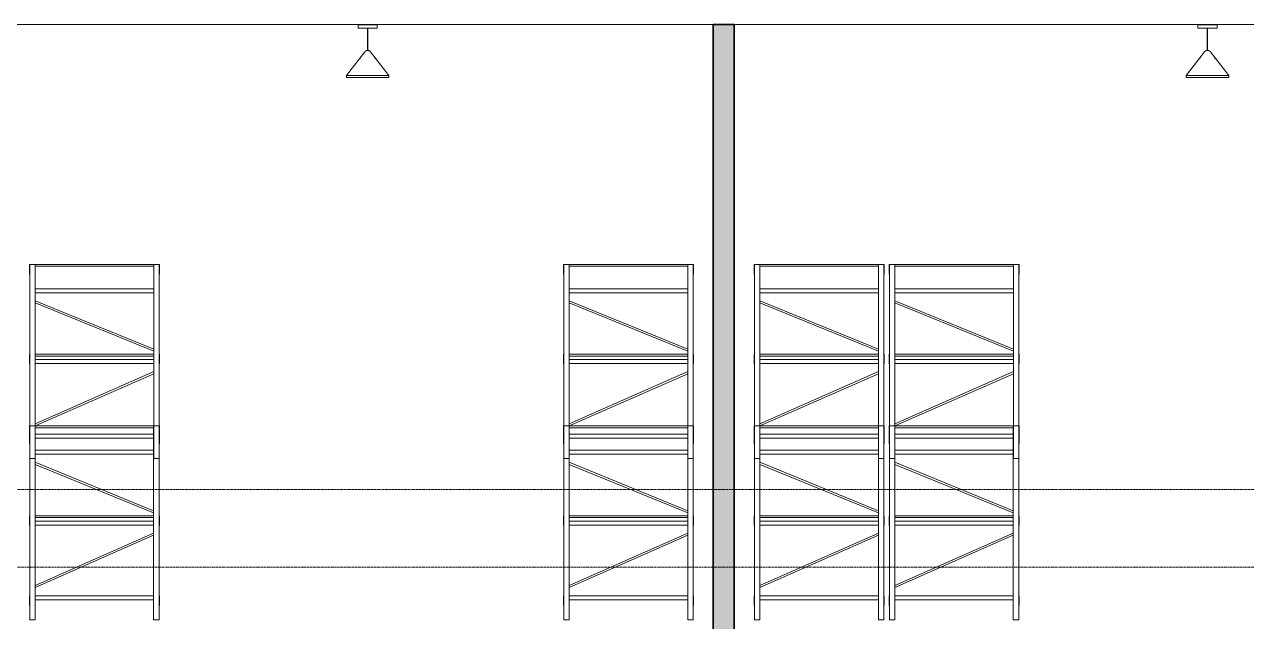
# Model space of a CAD drawing. Header units: centimetres. Extents: x -13689 to 3489, y -437 to 1921.
# Drawn here: x -2206 to -1054, y 464 to 1027 of the extents above; entities that cross this region are included whole.
import ezdxf

# ---------------------------------------------------------------- set-up
doc = ezdxf.new("R2010")
doc.units = ezdxf.units.CM
doc.linetypes.add('Centre', pattern=[3.175, 0.635, -0.475, 1.59, -0.475])
for name, color, linetype, lineweight in [('A-CLNG', 7, 'Continuous', 9), ('A-FLOR-LEVL', 7, 'Continuous', 9), ('A-WALL-PATT', 7, 'Continuous', 35), ('E-LITE-EQPM', 7, 'Continuous', 9), ('I-WALL', 7, 'Continuous', 9), ('Q-SPCQ', 7, 'Continuous', 9)]:
    doc.layers.add(name, color=color, linetype=linetype, lineweight=lineweight)

# ---------------------------------------------------------------- blocks, each defined once
blk = doc.blocks.new('Lighting-Pendant-Vibia-NOTRH-5662 - Standard-V19-Sección 3-2')
at = {"layer": 'E-LITE-EQPM'}
for p, q in [((638.1, 1026.7), (638.1, 1023.5)), ((656.1, 1026.7), (638.1, 1026.7)), ((639.1, 1027), (639.1, 1026.7)), ((655.1, 1027), (639.1, 1027)), ((655.1, 1026.7), (655.1, 1027)), ((656.1, 1023.5), (656.1, 1026.7)), ((638.1, 1023.5), (656.1, 1023.5)), ((646.9, 1023.5), (646.9, 1002.5)), ((647.2, 1002.3), (647.2, 1023.5)), ((646.6, 1002.5), (646.7, 1002.5)), ((646.6, 1002.5), (646.7, 1002.5)), ((646.8, 1002.5), (646.9, 1002.5)), ((646.8, 1002.5), (647.3, 1002.5)), ((647.2, 1002.5), (647.3, 1002.5)), ((647.4, 1002.5), (647.6, 1002.5)), ((647.4, 1002.5), (647.6, 1002.5)), ((644.3, 1001.2), (627.1, 979)), ((640, 994.8), (639.8, 994.5)), ((667.1, 979), (649.8, 1001.2)), ((654.3, 994.5), (654.1, 994.8)), ((627.1, 979), (627.1, 977)), ((627.1, 979), (667.1, 979)), ((667.1, 977), (667.1, 979)), ((667.1, 977), (627.1, 977))]:
    blk.add_line(p, q, dxfattribs=at)
at = {"layer": 'E-LITE-EQPM', "flags": 128}
for points in [[(644.3, 1001.2), (644.4, 1001.3), (644.5, 1001.4), (644.6, 1001.5), (644.7, 1001.6), (644.8, 1001.7), (644.9, 1001.7), (645, 1001.8), (645.1, 1001.9), (645.2, 1002), (645.3, 1002.1), (645.5, 1002.1), (645.6, 1002.2), (645.7, 1002.2), (645.9, 1002.3), (646, 1002.3), (646.1, 1002.4), (646.3, 1002.4), (646.4, 1002.4), (646.5, 1002.5), (646.6, 1002.5)], [(647.6, 1002.5), (647.7, 1002.4), (647.8, 1002.4), (648, 1002.4), (648.1, 1002.3), (648.2, 1002.3), (648.4, 1002.2), (648.5, 1002.2), (648.6, 1002.1), (648.7, 1002.1), (648.9, 1002), (649, 1001.9), (649.1, 1001.8), (649.2, 1001.8), (649.3, 1001.7), (649.4, 1001.6), (649.5, 1001.5), (649.6, 1001.4), (649.7, 1001.3), (649.8, 1001.2), (649.8, 1001.2)]]:
    blk.add_lwpolyline(points, dxfattribs=at)
blk = doc.blocks.new('PQ_RVR_MEP-01_ZZ_ZZ_MO_T_A_rvt-2-Sección 3-2')
at = {"layer": 'E-LITE-EQPM', "lineweight": 9}
for p in [(-1662.4, 0), (-871.1, 0)]:
    blk.add_blockref('Lighting-Pendant-Vibia-NOTRH-5662 - Standard-V19-Sección 3-2', p, dxfattribs=at)
blk = doc.blocks.new('RVR-Rack Almacenamiento - Default-V37-Sección 3-2')
at = {"layer": 'Q-SPCQ', "color": 253, "true_color": 0xaaaaaa}
for p, q in [((1864.4, 648.6), (1864.7, 648.6)), ((1864.4, 639.4), (1864.4, 648.6)), ((1864.7, 648.6), (1869.8, 648.6)), ((1864.7, 465.7), (1864.7, 648.6)), ((1869.8, 648.6), (1869.8, 465.7)), ((1981.5, 646.8), (1869.8, 646.8)), ((1869.9, 648.6), (1981.5, 648.6)), ((1981.5, 648.6), (1986.6, 648.6)), ((1981.5, 465.7), (1981.5, 648.6)), ((1986.6, 648.6), (1986.9, 648.6)), ((1986.6, 648.6), (1986.6, 465.7)), ((1986.9, 648.6), (1986.9, 639.4)), ((1864.7, 639.4), (1864.4, 639.4)), ((1986.9, 639.4), (1986.6, 639.4)), ((1869.8, 625.7), (1981.5, 625.7)), ((1981.5, 621.9), (1869.8, 621.9)), ((1981.5, 568.7), (1869.8, 614.3)), ((1981.5, 566.7), (1869.8, 612.2)), ((1864.4, 564), (1864.7, 564)), ((1864.4, 554.8), (1864.4, 564)), ((1864.7, 554.8), (1864.4, 554.8)), ((1869.8, 564), (1981.5, 564)), ((1981.5, 562.2), (1869.8, 562.2)), ((1869.8, 559), (1981.5, 559)), ((1981.5, 555.2), (1869.8, 555.2)), ((1986.6, 564), (1986.9, 564)), ((1986.9, 554.8), (1986.6, 554.8)), ((1986.9, 564), (1986.9, 554.8)), ((1869.8, 498.3), (1981.5, 547.5)), ((1869.8, 496.3), (1981.5, 545.5)), ((1864.4, 488.6), (1864.7, 488.6)), ((1864.4, 479.4), (1864.4, 488.6)), ((1869.8, 488.6), (1981.5, 488.6)), ((1981.5, 484.8), (1869.8, 484.8)), ((1986.6, 488.6), (1986.9, 488.6)), ((1986.9, 488.6), (1986.9, 479.4)), ((1864.7, 479.4), (1864.4, 479.4)), ((1986.9, 479.4), (1986.6, 479.4)), ((1869.8, 465.7), (1864.7, 465.7)), ((1986.6, 465.7), (1981.5, 465.7))]:
    blk.add_line(p, q, dxfattribs=at)
blk = doc.blocks.new('RVR-Rack Almacenamiento - Default-1745759-Sección 3-2')
at = {"layer": 'Q-SPCQ', "color": 253, "true_color": 0xaaaaaa}
for p, q in [((-830.7, 276.9), (-830.4, 276.9)), ((-830.7, 267.7), (-830.7, 276.9)), ((-830.4, 276.9), (-825.3, 276.9)), ((-830.4, 94), (-830.4, 276.9)), ((-825.3, 276.9), (-713.6, 276.9)), ((-825.3, 276.9), (-825.3, 94)), ((-713.6, 276.9), (-708.5, 276.9)), ((-713.6, 94), (-713.6, 276.9)), ((-708.5, 276.9), (-708.2, 276.9)), ((-708.5, 276.9), (-708.5, 94)), ((-708.2, 276.9), (-708.2, 267.7)), ((-830.4, 267.7), (-830.7, 267.7)), ((-713.6, 275.1), (-825.3, 275.1)), ((-708.2, 267.7), (-708.5, 267.7)), ((-825.3, 254), (-713.6, 254)), ((-713.6, 250.2), (-825.3, 250.2)), ((-713.6, 197), (-825.3, 242.6)), ((-713.6, 195), (-825.3, 240.5)), ((-830.7, 192.3), (-830.4, 192.3)), ((-830.7, 183.1), (-830.7, 192.3)), ((-825.3, 192.3), (-713.6, 192.3)), ((-713.6, 190.5), (-825.3, 190.5)), ((-825.3, 187.3), (-713.6, 187.3)), ((-708.5, 192.3), (-708.2, 192.3)), ((-708.2, 192.3), (-708.2, 183.1)), ((-830.4, 183.1), (-830.7, 183.1)), ((-713.6, 183.5), (-825.3, 183.5)), ((-825.3, 126.6), (-713.6, 175.8)), ((-825.3, 124.6), (-713.6, 173.8)), ((-708.2, 183.1), (-708.5, 183.1)), ((-830.7, 116.9), (-830.4, 116.9)), ((-830.7, 107.7), (-830.7, 116.9)), ((-825.3, 116.9), (-713.6, 116.9)), ((-708.5, 116.9), (-708.2, 116.9)), ((-708.2, 116.9), (-708.2, 107.7)), ((-830.4, 107.7), (-830.7, 107.7)), ((-713.6, 113.1), (-825.3, 113.1)), ((-708.2, 107.7), (-708.5, 107.7)), ((-825.3, 94), (-830.4, 94)), ((-708.5, 94), (-713.6, 94))]:
    blk.add_line(p, q, dxfattribs=at)

msp = doc.modelspace()

# ---------------------------------------------------------------- hatches: boundary and pattern name
at = {"layer": 'A-WALL-PATT', "lineweight": 9, "true_color": 0x9a9a9a}
msp.add_hatch(color=253, dxfattribs=at).paths.add_polyline_path([(-1536.991, 134), (-1536.991, 1027), (-1556.991, 1027), (-1556.991, 134), (-1545.79, 134)])

# ---------------------------------------------------------------- linework, layer by layer
at = {"layer": 'A-CLNG', "color": 8, "lineweight": 18, "true_color": 0x808080}
msp.add_line((1144.614, 1027), (-2225.438, 1027), dxfattribs=at)
at = {"layer": 'A-FLOR-LEVL', "color": 253, "linetype": 'Centre', "true_color": 0xaaaaaa}
for p, q in [((-5531.107, 588.801), (1610.786, 588.801)), ((-5531.107, 515.53), (1483.786, 515.53))]:
    msp.add_line(p, q, dxfattribs=at)
at = {"layer": 'I-WALL', "lineweight": 35}
for p, q in [((-1536.991, 1027), (-1556.991, 1027)), ((-1556.991, 1027), (-1556.991, 134)), ((-1536.991, 134), (-1536.991, 1027))]:
    msp.add_line(p, q, dxfattribs=at)

# ---------------------------------------------------------------- block references
at = {"lineweight": 5}
msp.add_blockref('PQ_RVR_MEP-01_ZZ_ZZ_MO_T_A_rvt-2-Sección 3-2', (-867.123, 0), dxfattribs=at)
at = {"layer": 'Q-SPCQ', "color": 253, "true_color": 0xaaaaaa}
for name, p in [('RVR-Rack Almacenamiento - Default-1745759-Sección 3-2', (-1370.444, 523.967)), ('RVR-Rack Almacenamiento - Default-1745759-Sección 3-2', (-867.168, 523.967)), ('RVR-Rack Almacenamiento - Default-1745759-Sección 3-2', (-687.63, 523.967)), ('RVR-Rack Almacenamiento - Default-1745759-Sección 3-2', (-560.472, 523.967)), ('RVR-Rack Almacenamiento - Default-V37-Sección 3-2', (-4065.569, 0)), ('RVR-Rack Almacenamiento - Default-V37-Sección 3-2', (-3562.294, 0)), ('RVR-Rack Almacenamiento - Default-V37-Sección 3-2', (-3382.755, 0)), ('RVR-Rack Almacenamiento - Default-V37-Sección 3-2', (-3255.597, 0))]:
    msp.add_blockref(name, p, dxfattribs=at)

doc.saveas('drawing.dxf')
